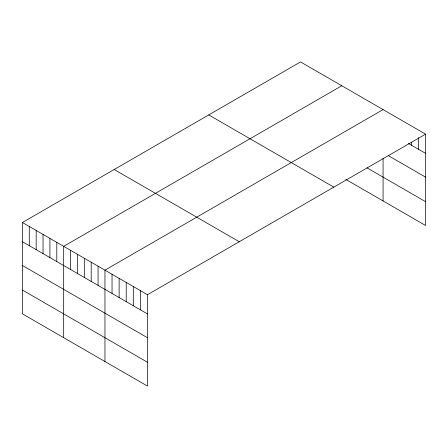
<?xml version="1.0" encoding="UTF-8"?>
<svg xmlns="http://www.w3.org/2000/svg" width="448" height="448" viewBox="0 0 448 448"><rect width="100%" height="100%" fill="white"/><g stroke="black" fill="none" stroke-linecap="round" stroke-linejoin="round"><path stroke-width="0.67" d="M425.6 134.148L147.482 294.717L147.482 386.064L22.4 313.852L22.4 222.505L300.518 61.936L425.6 134.148L425.6 225.495L345.811 179.43M341.796 85.764L63.678 246.333L63.678 337.68M383.074 109.598L104.955 270.166L104.955 361.514M408.47 143.472L425.6 153.362M388.388 155.68L425.6 177.162M367.018 167.871L425.6 201.69M208.74 114.923L333.822 187.135M114.178 169.518L239.26 241.73M22.4 222.505L147.482 294.717M22.4 241.713L147.482 313.93M22.4 265.518L147.482 337.736M22.4 290.046L147.482 362.264M418.51 137.603L418.51 149.268M411.426 142.43L411.426 145.174M383.074 158.06L383.074 200.945M140.392 290.629L140.392 309.837M133.302 286.535L133.302 305.743M126.218 282.442L126.218 301.655M119.129 278.348L119.129 297.562M112.039 274.26L112.039 293.468M98.073 266.196L98.073 285.404M91.196 262.22L91.196 281.434M84.314 258.25L84.314 277.463M77.437 254.279L77.437 273.487M70.554 250.309L70.554 269.517M56.795 242.362L56.795 261.576M49.918 238.392L49.918 257.6M43.036 234.422L43.036 253.63M36.159 230.446L36.159 249.659M29.277 226.475L29.277 245.689"/></g></svg>
